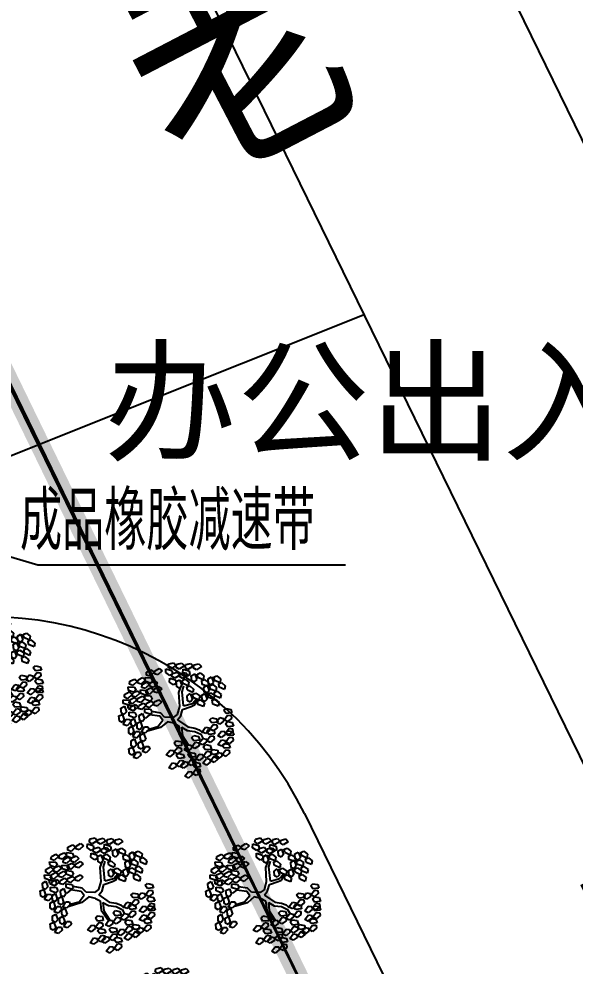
# Model space of a CAD drawing. Extents: x -809667 to 586099, y 3084146 to 3634412.
# Drawn here: x 381329.41 to 381343.69, y 3084306.99 to 3084331.3 of the extents above; entities that cross this region are included whole.
import ezdxf
from ezdxf.enums import TextEntityAlignment as Align

# ---------------------------------------------------------------- set-up
doc = ezdxf.new("R2010")
doc.units = 0
doc.header["$LTSCALE"] = 0.5
doc.layers.add('乔木', color=84, linetype='CONTINUOUS')
doc.layers.add('文字', color=7, linetype='CONTINUOUS')
doc.styles.add('-宋体', font='', dxfattribs={"width": 0.6})
doc.styles.add('DIMST', font='', dxfattribs={"width": 0.8})
doc.styles.add('宋体', font='')
doc.styles.get('-宋体').set_extended_font_data('NSimSun')
doc.styles.get('DIMST').set_extended_font_data('SimSun')
doc.styles.get('宋体').set_extended_font_data('SimSun')

# ---------------------------------------------------------------- blocks, each defined once
blk = doc.blocks.new('幌伞枫')
at = {"layer": '乔木', "color": 0}
for p, q in [((-677.4695549443277, 936.5470384800647), (-604.0654251111118, 995.2703423459825)), ((-670.1291419622867, 877.8237346141468), (-677.4695549443277, 936.5470384800647)), ((-604.0654251111118, 995.2703423459825), (-530.6612952844152, 965.9086904113865)), ((-530.6612952844152, 965.9086904113865), (-604.0654251111118, 870.4833216321349)), ((-530.6612952844152, 995.2703423459825), (-449.9167524691584, 1053.993646208626)), ((-523.320882295855, 936.5470384800647), (-530.6612952844152, 995.2703423459825)), ((-449.9167524691584, 929.2066254980527), (-523.320882295855, 936.5470384800647)), ((-449.9167524691584, 1053.993646208626), (-383.8530356179836, 1024.631994277304)), ((-383.8530356179836, 1024.631994277304), (-449.9167524691584, 929.2066254980527)), ((-383.8530356179836, 870.4833216321349), (-303.1084928027267, 936.5470384800647)), ((-303.1084928027267, 936.5470384800647), (-237.0447759580711, 899.8449735634567)), ((-9.491973483018228, 965.9086904113865), (27.2100914335897, 1053.993646208626)), ((19.86967845160689, 914.5257995307547), (-9.491973483018228, 965.9086904113865)), ((85.93339529626246, 943.8874514620766), (19.86967845160689, 914.5257995307547)), ((27.2100914335897, 1053.993646208626), (100.6142212668055, 1061.334059193912)), ((100.6142212668055, 1061.334059193912), (85.93339529626246, 943.8874514620766)), ((122.6354602128704, 965.9086904113865), (144.6566991654545, 1031.972407259316)), ((196.0395900460862, 877.8237346141468), (122.6354602128704, 965.9086904113865)), ((144.6566991654545, 1031.972407259316), (203.380003028069, 1024.631994277304)), ((247.422480926718, 936.5470384800647), (196.0395900460862, 877.8237346141468)), ((203.380003028069, 1024.631994277304), (247.422480926718, 936.5470384800647)), ((247.422480926718, 936.5470384800647), (284.1245458433259, 1024.631994277304)), ((284.1245458433259, 885.1641475994329), (247.422480926718, 936.5470384800647)), ((284.1245458433259, 1024.631994277304), (364.8690886585828, 1031.972407259316)), ((364.8690886585828, 1031.972407259316), (350.1882626879815, 914.5257995307547)), ((379.5499146225484, 936.5470384800647), (408.9115665571735, 1002.610755327994)), ((460.2944574378052, 848.462082682825), (379.5499146225484, 936.5470384800647)), ((408.9115665571735, 1002.610755327994), (467.6348704198463, 995.2703423459825)), ((423.5923925211973, 899.8449735634567), (460.2944574378052, 987.9299293606964)), ((460.2944574378052, 987.9299293606964), (533.6985872645018, 995.2703423459825)), ((467.6348704198463, 995.2703423459825), (504.3369353364542, 899.8449735634567)), ((533.6985872645018, 995.2703423459825), (519.0177613004198, 877.8237346141468)), ((555.7198262170277, 899.8449735634567), (577.7410651630926, 965.9086904113865)), ((577.7410651630926, 965.9086904113865), (636.4643690322846, 958.5682774293746)), ((636.4643690322846, 958.5682774293746), (680.5068469309335, 870.4833216321349)), ((-684.8099679263105, 826.4408437335151), (-567.3633601945039, 841.1216697008131)), ((-662.7887289802457, 753.0367139035734), (-684.8099679263105, 826.4408437335151)), ((-604.0654251111118, 870.4833216321349), (-670.1291419622867, 877.8237346141468)), ((-567.3633601945039, 738.3558879362754), (-662.7887289802457, 753.0367139035734)), ((-567.3633601945039, 841.1216697008131), (-530.6612952844152, 782.3983658348952)), ((-530.6612952844152, 782.3983658348952), (-567.3633601945039, 738.3558879362754)), ((-530.6612952844152, 819.1004307515032), (-457.2571654511994, 877.8237346141468)), ((-523.320882295855, 760.3771268855853), (-530.6612952844152, 819.1004307515032)), ((-457.2571654511994, 745.6963009182873), (-523.320882295855, 760.3771268855853)), ((-457.2571654511994, 877.8237346141468), (-391.1934486000246, 848.462082682825)), ((-391.1934486000246, 848.462082682825), (-457.2571654511994, 745.6963009182873)), ((-376.5126226359425, 819.1004307515032), (-383.8530356179836, 870.4833216321349)), ((-383.8530356179836, 738.3558879362754), (-310.448905791287, 804.4196047842051)), ((-310.448905791287, 804.4196047842051), (-376.5126226359425, 819.1004307515032)), ((-237.0447759580711, 899.8449735634567), (-310.448905791287, 804.4196047842051)), ((-310.448905791287, 804.4196047842051), (-237.0447759580711, 767.7175398675972)), ((-237.0447759580711, 767.7175398675972), (-310.448905791287, 672.2921710883456)), ((-237.0447759580711, 797.0791918021932), (-156.3002331428725, 863.142908650123)), ((-229.7043629760883, 738.3558879362754), (-237.0447759580711, 797.0791918021932)), ((-156.3002331428725, 863.142908650123), (-90.23651629821688, 826.4408437335151)), ((-90.23651629821688, 826.4408437335151), (-156.3002331428725, 731.0154749542635)), ((137.3162861768942, 804.4196047842051), (166.6779381114611, 870.4833216321349)), ((210.7204160101101, 716.3346489869655), (137.3162861768942, 804.4196047842051)), ((166.6779381114611, 870.4833216321349), (225.4012419741339, 863.142908650123)), ((262.1033068907418, 775.0579528528833), (210.7204160101101, 716.3346489869655)), ((225.4012419741339, 863.142908650123), (262.1033068907418, 775.0579528528833)), ((350.1882626879815, 914.5257995307547), (284.1245458433259, 885.1641475994329)), ((401.5711535686132, 775.0579528528833), (423.5923925211973, 841.1216697008131)), ((474.9752834018291, 686.9729970556436), (401.5711535686132, 775.0579528528833)), ((452.9540444557642, 848.462082682825), (423.5923925211973, 899.8449735634567)), ((423.5923925211973, 841.1216697008131), (482.3156963838119, 833.781256715527)), ((519.0177613004198, 877.8237346141468), (452.9540444557642, 848.462082682825)), ((504.3369353364542, 899.8449735634567), (460.2944574378052, 848.462082682825)), ((482.3156963838119, 833.781256715527), (526.3581742824608, 745.6963009182873)), ((629.1239560502436, 811.7600177662171), (555.7198262170277, 899.8449735634567)), ((570.4006521811098, 738.3558879362754), (599.7623041156767, 804.4196047842051)), ((599.7623041156767, 804.4196047842051), (658.4856079782912, 797.0791918021932)), ((680.5068469309335, 870.4833216321349), (629.1239560502436, 811.7600177662171)), ((651.1451949963084, 775.0579528528833), (687.8472599129163, 863.142908650123)), ((680.5068469309335, 723.6750619689774), (651.1451949963084, 775.0579528528833)), ((658.4856079782912, 797.0791918021932), (695.1876728948992, 708.9942360049536)), ((746.5705637755891, 753.0367139035734), (680.5068469309335, 723.6750619689774)), ((687.8472599129163, 863.142908650123), (761.2513897461322, 870.4833216321349)), ((761.2513897461322, 870.4833216321349), (746.5705637755891, 753.0367139035734)), ((783.272628692197, 775.0579528528833), (805.2938676447229, 841.1216697008131)), ((856.6767585254129, 686.9729970556436), (783.272628692197, 775.0579528528833)), ((805.2938676447229, 841.1216697008131), (864.0171715073957, 833.781256715527)), ((864.0171715073957, 833.781256715527), (908.0596494059864, 745.6963009182873)), ((-993.1073132166784, 642.9305191570238), (-927.0435963720229, 679.6325840703576)), ((-993.1073132166784, 547.505150374498), (-993.1073132166784, 642.9305191570238)), ((-890.341531455415, 569.526389323808), (-941.7244223359885, 518.1434984431762)), ((-927.0435963720229, 679.6325840703576), (-890.341531455415, 569.526389323808)), ((-809.5969886401581, 628.2496931897258), (-736.1928588069422, 686.9729970556436)), ((-802.2565756581171, 569.526389323808), (-809.5969886401581, 628.2496931897258)), ((-736.1928588069422, 562.185976341796), (-802.2565756581171, 569.526389323808)), ((-736.1928588069422, 686.9729970556436), (-662.7887289802457, 657.6113451210476)), ((-662.7887289802457, 657.6113451210476), (-736.1928588069422, 562.185976341796)), ((-662.7887289802457, 686.9729970556436), (-582.044186165047, 745.6963009182873)), ((-655.4483159916854, 628.2496931897258), (-662.7887289802457, 686.9729970556436)), ((-582.044186165047, 613.5688672224278), (-655.4483159916854, 628.2496931897258)), ((-582.044186165047, 745.6963009182873), (-515.980469313814, 716.3346489869655)), ((-515.980469313814, 716.3346489869655), (-582.044186165047, 613.5688672224278)), ((-545.3421212484391, 708.9942360049536), (-427.8955135166325, 723.6750619689774)), ((-523.320882295855, 635.5901061717377), (-545.3421212484391, 708.9942360049536)), ((-420.5551005345915, 620.9092802077139), (-523.320882295855, 635.5901061717377)), ((-427.8955135166325, 723.6750619689774), (-383.8530356179836, 664.9517581063337)), ((-383.8530356179836, 664.9517581063337), (-420.5551005345915, 620.9092802077139)), ((-391.1934486000246, 628.2496931897258), (-273.746840874679, 642.9305191570238)), ((-369.1722096539597, 554.8455633597841), (-391.1934486000246, 628.2496931897258)), ((-376.5126226359425, 679.6325840703576), (-383.8530356179836, 738.3558879362754)), ((-310.448905791287, 672.2921710883456), (-376.5126226359425, 679.6325840703576)), ((-295.7680798207439, 510.8030854611643), (-215.0235370055452, 576.866802309094)), ((-273.746840874679, 642.9305191570238), (-237.0447759580711, 591.5476282731179)), ((-237.0447759580711, 591.5476282731179), (-273.746840874679, 547.505150374498)), ((-156.3002331428725, 731.0154749542635), (-229.7043629760883, 738.3558879362754)), ((-215.0235370055452, 576.866802309094), (-148.9598201608896, 540.1647373924861)), ((107.9546342488466, 650.2709321390357), (144.6566991654545, 738.3558879362754)), ((137.3162861768942, 598.888041258404), (107.9546342488466, 650.2709321390357)), ((203.380003028069, 628.2496931897258), (137.3162861768942, 598.888041258404)), ((144.6566991654545, 738.3558879362754), (218.0608289921511, 745.6963009182873)), ((218.0608289921511, 745.6963009182873), (203.380003028069, 628.2496931897258)), ((240.082067944677, 650.2709321390357), (262.1033068907418, 716.3346489869655)), ((313.4861977713736, 562.185976341796), (240.082067944677, 650.2709321390357)), ((262.1033068907418, 716.3346489869655), (320.8266107599338, 708.9942360049536)), ((306.1457847893325, 540.1647373924861), (350.1882626879815, 635.5901061717377)), ((364.8690886585828, 620.9092802077139), (313.4861977713736, 562.185976341796)), ((320.8266107599338, 708.9942360049536), (364.8690886585828, 620.9092802077139)), ((350.1882626879815, 635.5901061717377), (423.5923925211973, 635.5901061717377)), ((423.5923925211973, 635.5901061717377), (408.9115665571735, 518.1434984431762)), ((445.613631467204, 547.505150374498), (467.6348704198463, 606.2284542404159)), ((467.6348704198463, 606.2284542404159), (526.3581742824608, 598.888041258404)), ((526.3581742824608, 745.6963009182873), (474.9752834018291, 686.9729970556436)), ((526.3581742824608, 598.888041258404), (570.4006521811098, 510.8030854611643)), ((643.8047820143256, 650.2709321390357), (570.4006521811098, 738.3558879362754)), ((695.1876728948992, 708.9942360049536), (643.8047820143256, 650.2709321390357)), ((717.2089118475415, 525.4839114251881), (753.9109767575719, 613.5688672224278)), ((753.9109767575719, 613.5688672224278), (827.3151065907878, 620.9092802077139)), ((797.9534546561626, 613.5688672224278), (827.3151065907878, 679.6325840703576)), ((871.3575844893785, 525.4839114251881), (797.9534546561626, 613.5688672224278)), ((827.3151065907878, 620.9092802077139), (812.6342806267639, 503.4626724758782)), ((827.3151065907878, 679.6325840703576), (886.0384104534605, 672.2921710883456)), ((849.3363455433719, 525.4839114251881), (871.3575844893785, 591.5476282731179)), ((908.0596494059864, 745.6963009182873), (856.6767585254129, 686.9729970556436)), ((871.3575844893785, 591.5476282731179), (930.0808883520513, 584.207215291106)), ((922.7404753700685, 584.207215291106), (871.3575844893785, 525.4839114251881)), ((886.0384104534605, 672.2921710883456), (922.7404753700685, 584.207215291106)), ((930.0808883520513, 584.207215291106), (974.123366250642, 496.1222594938663)), ((-1037.149791115269, 488.7818465118544), (-971.0860742706136, 525.4839114251881)), ((-1037.149791115269, 393.3564777293286), (-1037.149791115269, 488.7818465118544)), ((-985.7669002346374, 363.9948257980068), (-1037.149791115269, 393.3564777293286)), ((-941.7244223359885, 518.1434984431762), (-993.1073132166784, 547.505150374498)), ((-934.3840093540057, 408.0373036966266), (-985.7669002346374, 363.9948257980068)), ((-971.0860742706136, 525.4839114251881), (-934.3840093540057, 408.0373036966266)), ((-956.4052483000705, 319.952347899387), (-897.6819444373978, 422.7181296639246)), ((-897.6819444373978, 422.7181296639246), (-824.2778146041819, 422.7181296639246)), ((-883.0011184733739, 349.3139998307088), (-816.9374016221991, 386.0160647473167)), ((-824.2778146041819, 422.7181296639246), (-809.5969886401581, 363.9948257980068)), ((-816.9374016221991, 518.1434984431762), (-699.4907938903343, 532.8243244104742)), ((-794.9161626761343, 444.7393686132345), (-816.9374016221991, 518.1434984431762)), ((-816.9374016221991, 386.0160647473167), (-780.2353367055912, 268.5694570187552)), ((-699.4907938903343, 430.0585426459365), (-794.9161626761343, 444.7393686132345)), ((-699.4907938903343, 532.8243244104742), (-662.7887289802457, 474.1010205445564)), ((-662.7887289802457, 474.1010205445564), (-699.4907938903343, 430.0585426459365)), ((-611.4058380930946, 371.3352387800187), (-530.6612952844152, 430.0585426459365)), ((-464.5975784332404, 400.6968907146147), (-538.0017082664563, 305.2715219320889)), ((-530.6612952844152, 430.0585426459365), (-464.5975784332404, 400.6968907146147)), ((-442.5763394871756, 452.0797815952465), (-369.1722096539597, 518.1434984431762)), ((-435.2359264986153, 393.3564777293286), (-442.5763394871756, 452.0797815952465)), ((-369.1722096539597, 386.0160647473167), (-435.2359264986153, 393.3564777293286)), ((-273.746840874679, 547.505150374498), (-369.1722096539597, 554.8455633597841)), ((-369.1722096539597, 518.1434984431762), (-295.7680798207439, 481.4414335265683)), ((-295.7680798207439, 481.4414335265683), (-369.1722096539597, 386.0160647473167)), ((-256.8555721194862, 345.8543413626976), (-327.1852074106719, 440.5991676613266)), ((-221.8940470888774, 376.9156246808343), (-310.5409329336981, 462.2367244804846)), ((-288.4276668387611, 452.0797815952465), (-295.7680798207439, 510.8030854611643)), ((-215.0235370055452, 444.7393686132345), (-288.4276668387611, 452.0797815952465)), ((-206.3557877991261, 307.0274383304277), (-221.8940470888774, 376.9156246808343)), ((-148.9598201608896, 540.1647373924861), (-215.0235370055452, 444.7393686132345)), ((254.762893908759, 488.7818465118544), (284.1245458433259, 554.8455633597841)), ((328.1670237419748, 400.6968907146147), (254.762893908759, 488.7818465118544)), ((276.7841328612849, 356.6544128159949), (335.5074367239577, 393.3564777293286)), ((284.1245458433259, 554.8455633597841), (335.5074367239577, 547.505150374498)), ((342.8478497059405, 496.1222594938663), (306.1457847893325, 540.1647373924861)), ((379.5499146225484, 459.4201945772584), (328.1670237419748, 400.6968907146147)), ((335.5074367239577, 547.505150374498), (379.5499146225484, 459.4201945772584)), ((335.5074367239577, 393.3564777293286), (343.9771440104669, 418.7655995926252)), ((408.9115665571735, 518.1434984431762), (342.8478497059405, 496.1222594938663)), ((372.2095016405656, 363.9948257980068), (467.6348704198463, 393.3564777293286)), ((519.0177613004198, 452.0797815952465), (445.613631467204, 547.505150374498)), ((460.2944574378052, 386.0160647473167), (489.6561093658529, 452.0797815952465)), ((533.6985872645018, 290.5906959680651), (460.2944574378052, 386.0160647473167)), ((489.6561093658529, 452.0797815952465), (541.0390002530621, 444.7393686132345)), ((570.4006521811098, 510.8030854611643), (519.0177613004198, 452.0797815952465)), ((541.0390002530621, 444.7393686132345), (585.0814781516528, 349.3139998307088)), ((592.4218911336357, 408.0373036966266), (629.1239560502436, 496.1222594938663)), ((629.1239560502436, 356.6544128159949), (592.4218911336357, 408.0373036966266)), ((629.1239560502436, 496.1222594938663), (709.8684988589812, 503.4626724758782)), ((695.1876728948992, 386.0160647473167), (629.1239560502436, 356.6544128159949)), ((709.8684988589812, 503.4626724758782), (695.1876728948992, 386.0160647473167)), ((746.5705637755891, 481.4414335265683), (717.2089118475415, 525.4839114251881)), ((724.5493248295243, 408.0373036966266), (753.9109767575719, 474.1010205445564)), ((797.9534546561626, 319.952347899387), (724.5493248295243, 408.0373036966266)), ((812.6342806267639, 503.4626724758782), (746.5705637755891, 481.4414335265683)), ((753.9109767575719, 474.1010205445564), (812.6342806267639, 466.7606075625445)), ((812.6342806267639, 466.7606075625445), (849.3363455433719, 371.3352387800187)), ((922.7404753700685, 437.3989556279485), (849.3363455433719, 525.4839114251881)), ((864.0171715073957, 363.9948257980068), (893.3788234420208, 430.0585426459365)), ((893.3788234420208, 430.0585426459365), (952.1021273046354, 422.7181296639246)), ((974.123366250642, 496.1222594938663), (922.7404753700685, 437.3989556279485)), ((952.1021273046354, 422.7181296639246), (988.8041922212433, 334.633173866685)), ((-1125.234746912509, 165.8036752542175), (-1059.171030067853, 195.1653271855394)), ((-1081.19226901386, 319.952347899387), (-1015.128552169204, 356.6544128159949)), ((-1081.19226901386, 217.1865661348493), (-1081.19226901386, 319.952347899387)), ((-1029.809378133286, 187.8249142035274), (-1081.19226901386, 217.1865661348493)), ((-1059.171030067853, 195.1653271855394), (-1022.468965151245, 85.05913244226394)), ((-978.4264872525964, 239.2078050841592), (-1029.809378133286, 187.8249142035274)), ((-1015.128552169204, 356.6544128159949), (-978.4264872525964, 239.2078050841592)), ((-883.0011184733739, 290.5906959680651), (-956.4052483000705, 319.952347899387)), ((-927.0435963720229, 195.1653271855394), (-860.9798795207898, 224.5269791201354)), ((-927.0435963720229, 92.39954542427586), (-927.0435963720229, 195.1653271855394)), ((-809.5969886401581, 363.9948257980068), (-883.0011184733739, 290.5906959680651)), ((-883.0011184733739, 246.5482180694453), (-883.0011184733739, 349.3139998307088)), ((-831.6182275861647, 217.1865661348493), (-883.0011184733739, 246.5482180694453)), ((-860.9798795207898, 224.5269791201354), (-824.2778146041819, 114.4207843735858)), ((-780.2353367055912, 268.5694570187552), (-831.6182275861647, 217.1865661348493)), ((-772.8949237235502, 202.5057401708254), (-655.4483159916854, 217.1865661348493)), ((-750.8736847775435, 129.1016103376096), (-772.8949237235502, 202.5057401708254)), ((-758.2140977595263, 312.611934917375), (-684.8099679263105, 371.3352387800187)), ((-750.8736847775435, 253.8886310514572), (-758.2140977595263, 312.611934917375)), ((-684.8099679263105, 246.5482180694453), (-750.8736847775435, 253.8886310514572)), ((-684.8099679263105, 371.3352387800187), (-618.7462510816549, 341.9735868486969)), ((-618.7462510816549, 341.9735868486969), (-684.8099679263105, 246.5482180694453)), ((-655.4483159916854, 217.1865661348493), (-611.4058380930946, 158.4632622722056)), ((-530.6612952844152, 129.1016103376096), (-640.7674900277198, 202.5057401708254)), ((-530.6612952844152, 195.1653271855394), (-633.4270770456787, 253.8886310514572)), ((-604.0654251111118, 312.611934917375), (-611.4058380930946, 371.3352387800187)), ((-538.0017082664563, 305.2715219320889), (-604.0654251111118, 312.611934917375)), ((-251.7256019221531, 158.4632622722056), (-530.6612952844152, 195.1653271855394)), ((-457.2571654511994, 341.9735868486969), (-332.4701447373518, 363.9948257980068)), ((-427.8955135166325, 275.9098700007671), (-457.2571654511994, 341.9735868486969)), ((-332.4701447373518, 261.2290440334691), (-427.8955135166325, 275.9098700007671)), ((-332.4701447373518, 363.9948257980068), (-295.7680798207439, 305.2715219320889)), ((-295.7680798207439, 305.2715219320889), (-332.4701447373518, 261.2290440334691)), ((-251.7256019221531, 158.4632622722056), (-256.8555721194862, 345.8543413626976)), ((-188.4196495142678, 124.1725380504868), (-206.3557877991261, 307.0274383304277)), ((174.0183510935021, 151.1228492869195), (225.4012419741339, 275.9098700007671)), ((225.4012419741339, 275.9098700007671), (276.7841328612849, 356.6544128159949)), ((240.082067944677, 121.7611973555977), (291.4649588253669, 261.2290440334691)), ((291.4649588253669, 261.2290440334691), (372.2095016405656, 363.9948257980068)), ((364.8690886585828, 224.5269791201354), (401.5711535686132, 312.611934917375)), ((401.5711535686132, 173.1440882362294), (364.8690886585828, 224.5269791201354)), ((401.5711535686132, 312.611934917375), (482.3156963838119, 319.952347899387)), ((467.6348704198463, 202.5057401708254), (401.5711535686132, 173.1440882362294)), ((482.3156963838119, 319.952347899387), (467.6348704198463, 202.5057401708254)), ((496.9965223544132, 224.5269791201354), (526.3581742824608, 290.5906959680651)), ((570.4006521811098, 136.4420233228957), (496.9965223544132, 224.5269791201354)), ((526.3581742824608, 290.5906959680651), (585.0814781516528, 283.250282982779)), ((585.0814781516528, 349.3139998307088), (533.6985872645018, 290.5906959680651)), ((621.7835430616833, 187.8249142035274), (570.4006521811098, 136.4420233228957)), ((585.0814781516528, 283.250282982779), (621.7835430616833, 187.8249142035274)), ((746.5705637755891, 246.5482180694453), (768.591802728115, 312.611934917375)), ((819.974693608805, 158.4632622722056), (746.5705637755891, 246.5482180694453)), ((768.591802728115, 312.611934917375), (827.3151065907878, 305.2715219320889)), ((849.3363455433719, 371.3352387800187), (797.9534546561626, 319.952347899387)), ((871.3575844893785, 217.1865661348493), (819.974693608805, 158.4632622722056)), ((827.3151065907878, 305.2715219320889), (871.3575844893785, 217.1865661348493)), ((937.4213013406115, 275.9098700007671), (864.0171715073957, 363.9948257980068)), ((878.6979974714195, 121.7611973555977), (922.7404753700685, 209.8461531528374)), ((922.7404753700685, 209.8461531528374), (996.1446052032843, 217.1865661348493)), ((988.8041922212433, 334.633173866685), (937.4213013406115, 275.9098700007671)), ((996.1446052032843, 217.1865661348493), (981.4637792392023, 99.73995840628777)), ((1010.82543116725, 121.7611973555977), (1040.187083101875, 187.8249142035274)), ((1040.187083101875, 187.8249142035274), (1098.910386964548, 180.4845012215155)), ((-1125.234746912509, 63.03789348967985), (-1125.234746912509, 165.8036752542175)), ((-1073.851856031877, 33.67624155835802), (-1125.234746912509, 63.03789348967985)), ((-1022.468965151245, 85.05913244226394), (-1073.851856031877, 33.67624155835802)), ((-1044.490204097252, -10.36623634026182), (-985.7669002346374, 92.39954542427586)), ((-985.7669002346374, 92.39954542427586), (-912.3627704014216, 92.39954542427586)), ((-897.6819444373978, 33.67624155835802), (-971.0860742706136, -32.38747528957174)), ((-875.6607054848137, 63.03789348967985), (-927.0435963720229, 92.39954542427586)), ((-912.3627704014216, 92.39954542427586), (-897.6819444373978, 33.67624155835802)), ((-824.2778146041819, 114.4207843735858), (-875.6607054848137, 63.03789348967985)), ((-846.299053556766, 18.99541559433419), (-787.575749687574, 121.7611973555977)), ((-772.8949237235502, -3.025823354975728), (-846.299053556766, 18.99541559433419)), ((-787.575749687574, 121.7611973555977), (-714.1716198609356, 121.7611973555977)), ((-699.4907938903343, 63.03789348967985), (-772.8949237235502, -3.025823354975728)), ((-648.1079030097026, 114.4207843735858), (-750.8736847775435, 129.1016103376096)), ((-714.1716198609356, 121.7611973555977), (-699.4907938903343, 63.03789348967985)), ((-611.4058380930946, 158.4632622722056), (-648.1079030097026, 114.4207843735858)), ((-259.066014904136, 85.05913244226394), (-530.6612952844152, 129.1016103376096)), ((-112.2577552442817, 4.314589627036185), (-259.066014904136, 85.05913244226394)), ((-75.5556903276738, 63.03789348967985), (-188.4196495142678, 124.1725380504868)), ((-75.5556903276738, -83.77036617020349), (-112.2577552442817, 4.314589627036185)), ((-9.491973483018228, -17.70664932227373), (-75.5556903276738, 63.03789348967985)), ((-9.491973483018228, -17.70664932227373), (174.0183510935021, 151.1228492869195)), ((151.9971121474955, 26.3358285763461), (240.082067944677, 121.7611973555977)), ((151.9971121474955, 26.3358285763461), (318.0657627740147, 4.179627093973977)), ((294.7583738394169, -42.41229788320925), (527.0456480919238, 53.40442934050952)), ((318.0657627740147, 4.179627093973977), (524.1625823155482, 78.47235653263488)), ((519.0177613004198, 63.03789348967985), (541.0390002530621, 129.1016103376096)), ((592.4218911336357, -25.04706230428565), (519.0177613004198, 63.03789348967985)), ((541.0390002530621, 129.1016103376096), (599.7623041156767, 121.7611973555977)), ((643.8047820143256, 33.67624155835802), (592.4218911336357, -25.04706230428565)), ((599.7623041156767, 121.7611973555977), (643.8047820143256, 33.67624155835802)), ((673.1664339488925, 70.37830647496594), (709.8684988589812, 165.8036752542175)), ((702.5280858769402, 26.3358285763461), (673.1664339488925, 70.37830647496594)), ((768.591802728115, 48.35706752565602), (702.5280858769402, 26.3358285763461)), ((709.8684988589812, 165.8036752542175), (783.272628692197, 165.8036752542175)), ((783.272628692197, 165.8036752542175), (768.591802728115, 48.35706752565602)), ((805.2938676447229, 77.71871945697785), (827.3151065907878, 143.7824363049076)), ((878.6979974714195, -17.70664932227373), (805.2938676447229, 77.71871945697785)), ((827.3151065907878, 143.7824363049076), (886.0384104534605, 136.4420233228957)), ((915.4000623880274, 77.71871945697785), (878.6979974714195, 121.7611973555977)), ((930.0808883520513, 41.01665454364411), (878.6979974714195, -17.70664932227373)), ((886.0384104534605, 136.4420233228957), (930.0808883520513, 41.01665454364411)), ((981.4637792392023, 99.73995840628777), (915.4000623880274, 77.71871945697785)), ((1091.569973982507, 33.67624155835802), (1010.82543116725, 121.7611973555977)), ((1032.846670119892, -39.72788827158365), (1054.867909065899, 26.3358285763461)), ((1054.867909065899, 26.3358285763461), (1113.591212935091, 18.99541559433419)), ((1142.952864863139, 92.39954542427586), (1091.569973982507, 33.67624155835802)), ((1098.910386964548, 180.4845012215155), (1142.952864863139, 92.39954542427586)), ((1113.591212935091, 18.99541559433419), (1157.633690833682, -69.08954020290548)), ((-1081.19226901386, -142.4936700361213), (-1022.468965151245, -91.1107791522154)), ((-1051.830617079293, -237.9190388153729), (-1081.19226901386, -142.4936700361213)), ((-971.0860742706136, -32.38747528957174), (-1044.490204097252, -10.36623634026182)), ((-1022.468965151245, -91.1107791522154), (-963.7456612820533, -193.8765609167531)), ((-736.1928588069422, -230.578625833361), (-677.4695549443277, -179.1957349494551)), ((-677.4695549443277, -179.1957349494551), (-618.7462510816549, -289.3019296960047)), ((-75.5556903276738, -83.77036617020349), (-119.5981682262645, -252.5998647826709)), ((41.89091739767173, -98.4511921375015), (-19.55470157596574, -221.3424300867264)), ((-9.491973483018228, -17.70664932227373), (-9.491973483018228, -17.70664932227373)), ((-9.491973483018228, -17.70664932227373), (-9.491973483018228, -17.70664932227373)), ((-9.491973483018228, -17.70664932227373), (-9.491973483018228, -17.70664932227373)), ((-9.491973483018228, -17.70664932227373), (-9.491973483018228, -17.70664932227373)), ((-9.491973483018228, -17.70664932227373), (-9.491973483018228, -17.70664932227373)), ((-9.491973483018228, -17.70664932227373), (-9.491973483018228, -17.70664932227373)), ((-9.491973483018228, -17.70664932227373), (-9.491973483018228, -17.70664932227373)), ((-9.491973483018228, -17.70664932227373), (-9.491973483018228, -17.70664932227373)), ((-9.491973483018228, -17.70664932227373), (-9.491973483018228, -17.70664932227373)), ((-9.491973483018228, -17.70664932227373), (-9.491973483018228, -17.70664932227373)), ((-9.491973483018228, -17.70664932227373), (-9.491973483018228, -17.70664932227373)), ((-9.491973483018228, -17.70664932227373), (-9.491973483018228, -17.70664932227373)), ((-9.491973483018228, -17.70664932227373), (-9.491973483018228, -17.70664932227373)), ((-9.491973483018228, -17.70664932227373), (-9.491973483018228, -17.70664932227373)), ((-9.491973483018228, -17.70664932227373), (-9.491973483018228, -17.70664932227373)), ((-9.491973483018228, -17.70664932227373), (-9.491973483018228, -17.70664932227373)), ((-9.491973483018228, -17.70664932227373), (-9.491973483018228, -17.70664932227373)), ((-9.491973483018228, -17.70664932227373), (-9.491973483018228, -17.70664932227373)), ((-9.491973483018228, -17.70664932227373), (-9.491973483018228, -17.70664932227373)), ((-9.491973483018228, -17.70664932227373), (-9.491973483018228, -17.70664932227373)), ((-9.491973483018228, -17.70664932227373), (-9.491973483018228, -17.70664932227373)), ((-9.491973483018228, -17.70664932227373), (-9.491973483018228, -17.70664932227373)), ((-9.491973483018228, -17.70664932227373), (-9.491973483018228, -17.70664932227373)), ((-9.491973483018228, -17.70664932227373), (-9.491973483018228, -17.70664932227373)), ((-9.491973483018228, -17.70664932227373), (-9.491973483018228, -17.70664932227373)), ((-9.491973483018228, -17.70664932227373), (-9.491973483018228, -17.70664932227373)), ((-9.491973483018228, -17.70664932227373), (-9.491973483018228, -17.70664932227373)), ((-9.491973483018228, -17.70664932227373), (-9.491973483018228, -17.70664932227373)), ((-9.491973483018228, -17.70664932227373), (-9.491973483018228, -17.70664932227373)), ((-9.491973483018228, -17.70664932227373), (-9.491973483018228, -17.70664932227373)), ((-9.491973483018228, -17.70664932227373), (-9.491973483018228, -17.70664932227373)), ((-9.491973483018228, -17.70664932227373), (-9.491973483018228, -17.70664932227373)), ((-9.491973483018228, -17.70664932227373), (-9.491973483018228, -17.70664932227373)), ((-9.491973483018228, -17.70664932227373), (-9.491973483018228, -17.70664932227373)), ((-9.491973483018228, -17.70664932227373), (-9.491973483018228, -17.70664932227373)), ((-9.491973483018228, -17.70664932227373), (-9.491973483018228, -17.70664932227373)), ((-9.491973483018228, -17.70664932227373), (-9.491973483018228, -17.70664932227373)), ((-9.491973483018228, -17.70664932227373), (-9.491973483018228, -17.70664932227373)), ((-9.491973483018228, -17.70664932227373), (-9.491973483018228, -17.70664932227373)), ((-9.491973483018228, -17.70664932227373), (-9.491973483018228, -17.70664932227373)), ((41.89091739767173, -98.4511921375015), (109.4913395694311, -21.83738034444832)), ((109.4913395694311, -21.83738034444832), (294.7583738394169, -42.41229788320925)), ((386.8903276045894, -142.4936700361213), (423.5923925211973, -47.06830125359556)), ((423.5923925211973, -186.5361479347412), (386.8903276045894, -142.4936700361213)), ((423.5923925211973, -47.06830125359556), (504.3369353364542, -47.06830125359556)), ((489.6561093658529, -164.5149089854312), (423.5923925211973, -186.5361479347412)), ((504.3369353364542, -47.06830125359556), (489.6561093658529, -164.5149089854312)), ((519.0177613004198, -135.1532570508352), (548.3794132350449, -76.42995318819158)), ((592.4218911336357, -230.578625833361), (519.0177613004198, -135.1532570508352)), ((548.3794132350449, -76.42995318819158), (607.1027170977177, -83.77036617020349)), ((643.8047820143256, -171.8553219674432), (592.4218911336357, -230.578625833361)), ((607.1027170977177, -83.77036617020349), (643.8047820143256, -171.8553219674432)), ((643.8047820143256, -149.8340830181332), (680.5068469309335, -61.74912722089357)), ((673.1664339488925, -201.216973898765), (643.8047820143256, -149.8340830181332)), ((739.2301507935481, -171.8553219674432), (673.1664339488925, -201.216973898765)), ((680.5068469309335, -61.74912722089357), (753.9109767575719, -54.40871423888166)), ((753.9109767575719, -54.40871423888166), (739.2301507935481, -171.8553219674432)), ((775.932215710156, -149.8340830181332), (805.2938676447229, -83.77036617020349)), ((849.3363455433719, -237.9190388153729), (775.932215710156, -149.8340830181332)), ((805.2938676447229, -83.77036617020349), (856.6767585254129, -91.1107791522154)), ((819.974693608805, -83.77036617020349), (849.3363455433719, -17.70664932227373)), ((893.3788234420208, -171.8553219674432), (819.974693608805, -83.77036617020349)), ((849.3363455433719, -17.70664932227373), (908.0596494059864, -25.04706230428565)), ((900.7192364240036, -186.5361479347412), (849.3363455433719, -237.9190388153729)), ((856.6767585254129, -91.1107791522154), (900.7192364240036, -186.5361479347412)), ((944.7617143225943, -120.4724310868114), (893.3788234420208, -171.8553219674432)), ((908.0596494059864, -25.04706230428565), (944.7617143225943, -120.4724310868114)), ((1106.250799946531, -127.8128440688233), (1032.846670119892, -39.72788827158365)), ((1157.633690833682, -69.08954020290548), (1106.250799946531, -127.8128440688233)), ((-1088.532681995901, -303.9827556633027), (-1029.809378133286, -252.5998647826709)), ((-1066.511443049894, -399.4081244425543), (-1088.532681995901, -303.9827556633027)), ((-1000.447726198661, -252.5998647826709), (-1051.830617079293, -237.9190388153729)), ((-1029.809378133286, -252.5998647826709), (-971.0860742706136, -355.3656465439344)), ((-971.0860742706136, -355.3656465439344), (-1007.788139180644, -414.0889504098523)), ((-963.7456612820533, -193.8765609167531), (-1000.447726198661, -252.5998647826709)), ((-971.0860742706136, -450.7910153264602), (-934.3840093540057, -340.6848205799106)), ((-934.3840093540057, -340.6848205799106), (-868.3202925027726, -326.0039946126126)), ((-868.3202925027726, -326.0039946126126), (-838.958640574725, -377.3868854932443)), ((-860.9798795207898, -281.9615167139928), (-802.2565756581171, -237.9190388153729)), ((-838.958640574725, -384.7272984785304), (-860.9798795207898, -281.9615167139928)), ((-802.2565756581171, -237.9190388153729), (-743.5332717889833, -340.6848205799106)), ((-743.5332717889833, -340.6848205799106), (-780.2353367055912, -399.4081244425543)), ((-743.5332717889833, -392.0677114605423), (-684.8099679263105, -340.6848205799106)), ((-706.8312068788946, -326.0039946126126), (-736.1928588069422, -230.578625833361)), ((-655.4483159916854, -348.0252335619225), (-706.8312068788946, -326.0039946126126)), ((-684.8099679263105, -340.6848205799106), (-626.0866640636377, -443.4506023411741)), ((-618.7462510816549, -289.3019296960047), (-655.4483159916854, -348.0252335619225)), ((-479.278404397206, -289.3019296960047), (-420.5551005345915, -245.2594517973848)), ((-457.2571654511994, -384.7272984785304), (-479.278404397206, -289.3019296960047)), ((-420.5551005345915, -245.2594517973848), (-361.8317966719769, -348.0252335619225)), ((-361.8317966719769, -348.0252335619225), (-398.5338615885848, -406.7485374278403)), ((-215.0235370055452, -311.3231686453146), (-285.1037062413088, -476.9672050194858)), ((-156.3002331428725, -340.6848205799106), (-229.7043629760883, -531.5355581384138)), ((-119.5981682262645, -252.5998647826709), (-215.0235370055452, -311.3231686453146)), ((-60.87486436359177, -303.9827556633027), (-156.3002331428725, -340.6848205799106)), ((-60.87486436359177, -303.9827556633027), (38.37444578645227, -430.6789371291161)), ((-19.55470157596574, -221.3424300867264), (61.682276349733, -380.2042022948663)), ((541.0390002530621, -296.6423426812908), (563.0602391990687, -230.578625833361)), ((614.4431300797005, -392.0677114605423), (541.0390002530621, -296.6423426812908)), ((563.0602391990687, -230.578625833361), (621.7835430616833, -237.9190388153729)), ((665.8260209603322, -333.3444075946245), (614.4431300797005, -392.0677114605423)), ((621.7835430616833, -237.9190388153729), (665.8260209603322, -333.3444075946245)), ((790.6130416741798, -311.3231686453146), (819.974693608805, -245.2594517973848)), ((871.3575844893785, -399.4081244425543), (790.6130416741798, -311.3231686453146)), ((819.974693608805, -245.2594517973848), (878.6979974714195, -252.5998647826709)), ((915.4000623880274, -340.6848205799106), (871.3575844893785, -399.4081244425543)), ((878.6979974714195, -252.5998647826709), (915.4000623880274, -340.6848205799106)), ((-1007.788139180644, -414.0889504098523), (-1066.511443049894, -399.4081244425543)), ((-978.4264872525964, -502.1739062070919), (-919.7031833834626, -458.1314283084721)), ((-956.4052483000705, -597.5992749863435), (-978.4264872525964, -502.1739062070919)), ((-897.6819444373978, -465.471841290484), (-971.0860742706136, -450.7910153264602)), ((-919.7031833834626, -458.1314283084721), (-860.9798795207898, -560.8972100730098)), ((-838.958640574725, -377.3868854932443), (-897.6819444373978, -465.471841290484)), ((-860.9798795207898, -560.8972100730098), (-897.6819444373978, -619.6205139356534)), ((-875.6607054848137, -443.4506023411741), (-816.9374016221991, -399.4081244425543)), ((-846.299053556766, -538.8759711236999), (-875.6607054848137, -443.4506023411741)), ((-794.9161626761343, -560.8972100730098), (-846.299053556766, -538.8759711236999)), ((-780.2353367055912, -399.4081244425543), (-838.958640574725, -384.7272984785304)), ((-816.9374016221991, -399.4081244425543), (-758.2140977595263, -502.1739062070919)), ((-758.2140977595263, -502.1739062070919), (-794.9161626761343, -560.8972100730098)), ((-750.8736847775435, -597.5992749863435), (-714.1716198609356, -480.152667257782)), ((-721.5120328429184, -487.4930802397939), (-743.5332717889833, -392.0677114605423)), ((-662.7887289802457, -502.1739062070919), (-721.5120328429184, -487.4930802397939)), ((-714.1716198609356, -480.152667257782), (-648.1079030097026, -465.471841290484)), ((-626.0866640636377, -524.1951451564018), (-677.4695549443277, -604.9396879716296)), ((-626.0866640636377, -443.4506023411741), (-662.7887289802457, -502.1739062070919)), ((-648.1079030097026, -465.471841290484), (-626.0866640636377, -524.1951451564018)), ((-626.0866640636377, -538.8759711236999), (-589.3845991470298, -428.7697763771503)), ((-552.6825342304219, -553.5567970877237), (-626.0866640636377, -538.8759711236999)), ((-626.0866640636377, -590.2588620043316), (-567.3633601945039, -546.2163841057118)), ((-589.3845991470298, -428.7697763771503), (-523.320882295855, -414.0889504098523)), ((-567.3633601945039, -546.2163841057118), (-508.6400563318311, -648.9821658702494)), ((-493.9592303678073, -465.471841290484), (-552.6825342304219, -553.5567970877237)), ((-523.320882295855, -414.0889504098523), (-493.9592303678073, -465.471841290484)), ((-486.6188173857663, -450.7910153264602), (-427.8955135166325, -399.4081244425543)), ((-464.5975784332404, -546.2163841057118), (-486.6188173857663, -450.7910153264602)), ((-486.6188173857663, -604.9396879716296), (-427.8955135166325, -553.5567970877237)), ((-413.2146875525505, -568.2376230550217), (-464.5975784332404, -546.2163841057118)), ((-398.5338615885848, -406.7485374278403), (-457.2571654511994, -384.7272984785304)), ((-427.8955135166325, -399.4081244425543), (-369.1722096539597, -509.5143191891038)), ((-427.8955135166325, -553.5567970877237), (-369.1722096539597, -663.6629918342733)), ((-369.1722096539597, -509.5143191891038), (-413.2146875525505, -568.2376230550217)), ((-369.1722096539597, -597.5992749863435), (-332.4701447373518, -487.4930802397939)), ((-332.4701447373518, -487.4930802397939), (-266.4064278926962, -472.8122542757701)), ((-244.3851889401121, -524.1951451564018), (-295.7680798207439, -612.2801009536415)), ((-266.4064278926962, -472.8122542757701), (-244.3851889401121, -524.1951451564018)), ((-229.7043629760883, -531.5355581384138), (-185.6618850774976, -626.9609269209395)), ((38.37444578645227, -430.6789371291161), (49.23133037965454, -612.2801009536415)), ((61.682276349733, -380.2042022948663), (79.43141022701457, -664.0516664008101)), ((-985.7669002346374, -663.6629918342733), (-927.0435963720229, -619.6205139356534)), ((-963.7456612820533, -759.088360616799), (-985.7669002346374, -663.6629918342733)), ((-897.6819444373978, -619.6205139356534), (-956.4052483000705, -597.5992749863435)), ((-927.0435963720229, -619.6205139356534), (-868.3202925027726, -722.3862957001911)), ((-868.3202925027726, -722.3862957001911), (-912.3627704014216, -781.109599566109)), ((-868.3202925027726, -817.8116644794427), (-831.6182275861647, -700.3650567508812)), ((-831.6182275861647, -700.3650567508812), (-765.5545107415091, -685.6842307835832)), ((-743.5332717889833, -744.407534649501), (-794.9161626761343, -825.1520774647288)), ((-765.5545107415091, -685.6842307835832), (-743.5332717889833, -744.407534649501)), ((-677.4695549443277, -604.9396879716296), (-750.8736847775435, -597.5992749863435)), ((-750.8736847775435, -663.6629918342733), (-692.1503809082933, -619.6205139356534)), ((-728.8524458249012, -759.088360616799), (-750.8736847775435, -663.6629918342733)), ((-692.1503809082933, -619.6205139356534), (-633.4270770456787, -722.3862957001911)), ((-633.4270770456787, -722.3862957001911), (-670.1291419622867, -781.109599566109)), ((-633.4270770456787, -751.747947631513), (-574.7037731830642, -707.7054697328931)), ((-596.7250121290708, -693.0246437688693), (-626.0866640636377, -590.2588620043316)), ((-545.3421212484391, -707.7054697328931), (-596.7250121290708, -693.0246437688693)), ((-574.7037731830642, -707.7054697328931), (-515.980469313814, -810.4712514974308)), ((-508.6400563318311, -648.9821658702494), (-545.3421212484391, -707.7054697328931)), ((-493.9592303678073, -766.428773598811), (-435.2359264986153, -715.0458827181792)), ((-457.2571654511994, -700.3650567508812), (-486.6188173857663, -604.9396879716296)), ((-405.8742745705676, -722.3862957001911), (-457.2571654511994, -700.3650567508812)), ((-435.2359264986153, -715.0458827181792), (-376.5126226359425, -817.8116644794427)), ((-369.1722096539597, -663.6629918342733), (-405.8742745705676, -722.3862957001911)), ((-295.7680798207439, -612.2801009536415), (-369.1722096539597, -597.5992749863435)), ((-288.4276668387611, -663.6629918342733), (-170.9810591068963, -648.9821658702494)), ((-266.4064278926962, -737.0671216674891), (-288.4276668387611, -663.6629918342733)), ((-170.9810591068963, -751.747947631513), (-266.4064278926962, -737.0671216674891)), ((-170.9810591068963, -648.9821658702494), (-126.9385812082473, -707.7054697328931)), ((-126.9385812082473, -707.7054697328931), (-170.9810591068963, -751.747947631513)), ((-141.6194071788486, -737.0671216674891), (-24.17279944698384, -729.726708682203)), ((-126.9385812082473, -810.4712514974308), (-141.6194071788486, -737.0671216674891)), ((-24.17279944698384, -685.6842307835832), (-9.491973483018228, -619.6205139356534)), ((63.91215635019762, -766.428773598811), (-24.17279944698384, -685.6842307835832)), ((-24.17279944698384, -729.726708682203), (12.52926546962408, -788.4500125481209)), ((-9.491973483018228, -619.6205139356534), (49.23133037965454, -612.2801009536415)), ((49.23133037965454, -612.2801009536415), (100.6142212668055, -700.3650567508812)), ((100.6142212668055, -700.3650567508812), (63.91215635019762, -766.428773598811)), ((93.27380827824527, -729.726708682203), (218.0608289921511, -715.0458827181792)), ((115.2950472308876, -803.1308385154189), (93.27380827824527, -729.726708682203)), ((218.0608289921511, -715.0458827181792), (254.762893908759, -773.7691865808229)), ((357.5286756700225, -751.747947631513), (372.2095016405656, -685.6842307835832)), ((372.2095016405656, -685.6842307835832), (430.9328055032383, -678.3438178015713)), ((430.9328055032383, -678.3438178015713), (482.3156963838119, -766.428773598811)), ((-912.3627704014216, -781.109599566109), (-963.7456612820533, -759.088360616799)), ((-794.9161626761343, -825.1520774647288), (-868.3202925027726, -817.8116644794427)), ((-765.5545107415091, -825.1520774647288), (-699.4907938903343, -773.7691865808229)), ((-736.1928588069422, -920.5774462439804), (-765.5545107415091, -825.1520774647288)), ((-684.8099679263105, -935.2582722112784), (-736.1928588069422, -920.5774462439804)), ((-670.1291419622867, -781.109599566109), (-728.8524458249012, -759.088360616799)), ((-699.4907938903343, -773.7691865808229), (-640.7674900277198, -883.8753813273725)), ((-640.7674900277198, -883.8753813273725), (-684.8099679263105, -935.2582722112784)), ((-640.7674900277198, -971.9603371246121), (-604.0654251111118, -861.8541423780625)), ((-611.4058380930946, -847.1733164140387), (-633.4270770456787, -751.747947631513)), ((-552.6825342304219, -869.1945553633486), (-611.4058380930946, -847.1733164140387)), ((-604.0654251111118, -861.8541423780625), (-538.0017082664563, -847.1733164140387)), ((-515.980469313814, -898.5562072946705), (-567.3633601945039, -986.6411630919101)), ((-515.980469313814, -810.4712514974308), (-552.6825342304219, -869.1945553633486)), ((-538.0017082664563, -847.1733164140387), (-515.980469313814, -898.5562072946705)), ((-515.980469313814, -905.8966202766824), (-479.278404397206, -788.4500125481209)), ((-442.5763394871756, -913.2370332619685), (-515.980469313814, -905.8966202766824)), ((-471.9379914152232, -861.8541423780625), (-493.9592303678073, -766.428773598811)), ((-479.278404397206, -788.4500125481209), (-413.2146875525505, -781.109599566109)), ((-413.2146875525505, -876.5349683453605), (-471.9379914152232, -861.8541423780625)), ((-383.8530356179836, -832.4924904467407), (-442.5763394871756, -913.2370332619685)), ((-413.2146875525505, -781.109599566109), (-383.8530356179836, -832.4924904467407)), ((-376.5126226359425, -817.8116644794427), (-413.2146875525505, -876.5349683453605)), ((-376.5126226359425, -913.2370332619685), (-339.8105577193346, -803.1308385154189)), ((-303.1084928027267, -927.9178592259923), (-376.5126226359425, -913.2370332619685)), ((-339.8105577193346, -803.1308385154189), (-273.746840874679, -788.4500125481209)), ((-244.3851889401121, -839.8329034287526), (-303.1084928027267, -927.9178592259923)), ((-273.746840874679, -788.4500125481209), (-244.3851889401121, -839.8329034287526)), ((-229.7043629760883, -847.1733164140387), (-112.2577552442817, -839.8329034287526)), ((-207.6831240235042, -920.5774462439804), (-229.7043629760883, -847.1733164140387)), ((-229.7043629760883, -935.2582722112784), (-178.3214720954566, -927.9178592259923)), ((-112.2577552442817, -935.2582722112784), (-207.6831240235042, -920.5774462439804)), ((-178.3214720954566, -927.9178592259923), (-119.5981682262645, -1016.002815023232)), ((-24.17279944698384, -832.4924904467407), (-126.9385812082473, -810.4712514974308)), ((-112.2577552442817, -839.8329034287526), (-75.5556903276738, -891.2157943126585)), ((-75.5556903276738, -891.2157943126585), (-112.2577552442817, -935.2582722112784)), ((-90.23651629821688, -920.5774462439804), (27.2100914335897, -913.2370332619685)), ((-68.21527734563278, -993.981576073922), (-90.23651629821688, -920.5774462439804)), ((12.52926546962408, -788.4500125481209), (-24.17279944698384, -832.4924904467407)), ((27.2100914335897, -869.1945553633486), (41.89091739767173, -803.1308385154189)), ((115.2950472308876, -949.9390981753022), (27.2100914335897, -869.1945553633486)), ((27.2100914335897, -913.2370332619685), (71.25256933223864, -971.9603371246121)), ((41.89091739767173, -803.1308385154189), (100.6142212668055, -803.1308385154189)), ((100.6142212668055, -803.1308385154189), (159.3375251294783, -883.8753813273725)), ((218.0608289921511, -817.8116644794427), (115.2950472308876, -803.1308385154189)), ((159.3375251294783, -883.8753813273725), (115.2950472308876, -949.9390981753022)), ((166.6779381114611, -927.9178592259923), (284.1245458433259, -920.5774462439804)), ((188.6991770641034, -1001.321989059208), (166.6779381114611, -927.9178592259923)), ((254.762893908759, -773.7691865808229), (218.0608289921511, -817.8116644794427)), ((240.082067944677, -803.1308385154189), (357.5286756700225, -795.7904255301328)), ((262.1033068907418, -876.5349683453605), (240.082067944677, -803.1308385154189)), ((357.5286756700225, -891.2157943126585), (262.1033068907418, -876.5349683453605)), ((284.1245458433259, -920.5774462439804), (328.1670237419748, -979.3007501098982)), ((445.613631467204, -832.4924904467407), (357.5286756700225, -751.747947631513)), ((357.5286756700225, -795.7904255301328), (394.2307405866304, -847.1733164140387)), ((394.2307405866304, -847.1733164140387), (357.5286756700225, -891.2157943126585)), ((430.9328055032383, -949.9390981753022), (445.613631467204, -883.8753813273725)), ((482.3156963838119, -766.428773598811), (445.613631467204, -832.4924904467407)), ((445.613631467204, -883.8753813273725), (504.3369353364542, -883.8753813273725)), ((504.3369353364542, -883.8753813273725), (555.7198262170277, -964.6199241426002)), ((-567.3633601945039, -986.6411630919101), (-640.7674900277198, -971.9603371246121)), ((-508.6400563318311, -979.3007501098982), (-391.1934486000246, -964.6199241426002)), ((-486.6188173857663, -1052.70487993984), (-508.6400563318311, -979.3007501098982)), ((-391.1934486000246, -1067.385705907138), (-486.6188173857663, -1052.70487993984)), ((-391.1934486000246, -964.6199241426002), (-354.4913836899359, -1023.343228008518)), ((-354.4913836899359, -1023.343228008518), (-391.1934486000246, -1067.385705907138)), ((-361.8317966719769, -1052.70487993984), (-244.3851889401121, -1045.364466957828)), ((-347.1509707013756, -1126.109009769782), (-361.8317966719769, -1052.70487993984)), ((-251.7256019221531, -1001.321989059208), (-229.7043629760883, -935.2582722112784)), ((-163.6406461248553, -1082.066531871162), (-251.7256019221531, -1001.321989059208)), ((-244.3851889401121, -1045.364466957828), (-207.6831240235042, -1096.74735783846)), ((-207.6831240235042, -1096.74735783846), (-244.3851889401121, -1140.78983573708)), ((-119.5981682262645, -1016.002815023232), (-163.6406461248553, -1082.066531871162)), ((27.2100914335897, -1016.002815023232), (-68.21527734563278, -993.981576073922)), ((71.25256933223864, -971.9603371246121), (27.2100914335897, -1016.002815023232)), ((284.1245458433259, -1023.343228008518), (188.6991770641034, -1001.321989059208)), ((328.1670237419748, -979.3007501098982), (284.1245458433259, -1023.343228008518)), ((313.4861977713736, -1008.66240204122), (430.9328055032383, -993.981576073922)), ((328.1670237419748, -1082.066531871162), (313.4861977713736, -1008.66240204122)), ((430.9328055032383, -1096.74735783846), (328.1670237419748, -1082.066531871162)), ((519.0177613004198, -1030.68364099053), (430.9328055032383, -949.9390981753022)), ((430.9328055032383, -993.981576073922), (467.6348704198463, -1052.70487993984)), ((467.6348704198463, -1052.70487993984), (430.9328055032383, -1096.74735783846)), ((555.7198262170277, -964.6199241426002), (519.0177613004198, -1030.68364099053)), ((-244.3851889401121, -1140.78983573708), (-347.1509707013756, -1126.109009769782))]:
    blk.add_line(p, q, dxfattribs=at)
blk = doc.blocks.new('123213')
at = {"layer": '文字', "color": 8, "linetype": 'Continuous'}
for p, q in [((381932.1270518789, 3087185.374063868), (381903.0371717443, 3087173.772039223)), ((381920.1870506765, 3087180.010093175), (381923.7514311494, 3087178.953112853)), ((381923.7514311494, 3087178.953112853), (381931.6430782213, 3087178.953112853)), ((381930.5928540769, 3087172.568925443), (381938.6313405677, 3087156.117152262))]:
    blk.add_line(p, q, dxfattribs=at)
at = {"layer": '文字', "color": 8, "linetype": 'Continuous', "flags": 128}
for points in [[(381975.6765563295, 3087127.873177881), (381952.683986535, 3087159.246779809), (381895.0113948134, 3087277.28098926), (381883.3706606815, 3087301.398553263), (381869.5097355068, 3087329.943778852)], [(381946.6687501293, 3087155.612650243), (381888.7146213754, 3087274.223060624), (381877.073050558, 3087298.342358093), (381872.8397543296, 3087307.027728263)], [(381770.3603722817, 3087190.835657588), (381776.8198274363, 3087194.93503601), (381881.0836312203, 3087269.945717751), (381937.4521184865, 3087153.956194337)], [(381921.208359747, 3087187.219739442), (381938.9348747517, 3087150.94019794)]]:
    blk.add_lwpolyline(points, dxfattribs=at)
at = {"layer": '文字', "color": 8, "linetype": 'Continuous', "const_width": 0.5, "flags": 128}
blk.add_lwpolyline([(381770.3603722817, 3087190.835657588), (381776.8198274363, 3087194.93503601), (381881.0836312203, 3087269.945717751), (381943.3630800418, 3087141.793199604), (381981.0917084287, 3087094.498372389), (381852.7857367744, 3087079.874739848), (381804.2338700927, 3087074.341056197), (381783.8837875424, 3087061.618079336), (381723.0675522245, 3087158.89212319), (381743.4176347746, 3087171.615100051), (381743.4176347746, 3087171.615100051), (381743.4176347746, 3087171.615100051), (381770.3603722817, 3087190.835657588)], dxfattribs=at)
at = {"layer": '文字', "color": 8, "linetype": 'Continuous'}
blk.add_arc((381922.5065023881, 3087168.617860224), 9, 26.04055669885174, 111.7437795752132, dxfattribs=at)
at = {"layer": '文字', "color": 8, "linetype": 'Continuous', "xscale": 0.001300000000000001, "yscale": 0.001300000000000001, "zscale": 0.001300000000000001, "rotation": 283.1089006423777}
for p in [(381922.4678722048, 3087176.065468994), (381927.3597114487, 3087174.969945757), (381925.3409756068, 3087170.475953144), (381929.590851956, 3087170.473252639), (381927.0340485959, 3087167.142757125)]:
    blk.add_blockref('幌伞枫', p, dxfattribs=at)
at = {"layer": '文字', "color": 8, "linetype": 'Continuous', "style": '宋体'}
blk.add_text('办公出入口', height=2.5, dxfattribs=at).set_placement((381933.9707734608, 3087183.179976484), align=Align.MIDDLE)
at = {"layer": '文字', "color": 8, "linetype": 'Continuous', "style": '-宋体', "width": 0.6}
blk.add_text('成品橡胶减速带', height=1.321729957805907, dxfattribs=at).set_placement((381923.2895972086, 3087179.478112853))
at = {"layer": '文字', "color": 8, "linetype": 'Continuous', "insert": (381925.1913702089, 3087193.199815848, 0.715933539904654), "char_height": 4.999999999999999, "width": 162.8062850588467, "attachment_point": 1, "rotation": 27.483354021426468, "style": 'DIMST'}
blk.add_mtext('{\\fSimHei|b0|i0|c134|p49;老\\P\\P\\P虎\\P\\P\\P路}', dxfattribs=at)

msp = doc.modelspace()

# ---------------------------------------------------------------- block references
at = {"layer": '文字', "color": 8}
msp.add_blockref('123213', (-593.8496636126656, -2861.669633126352), dxfattribs=at)

doc.saveas('drawing.dxf')
